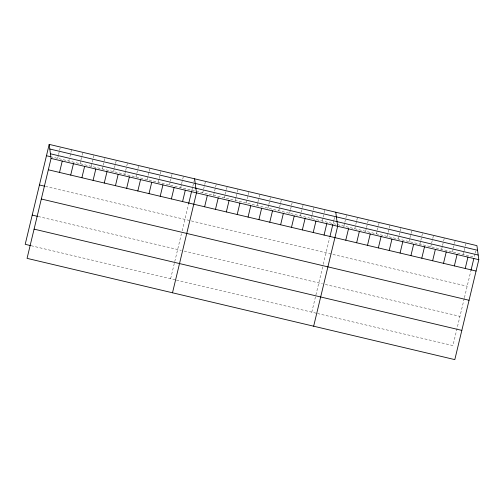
<?xml version="1.0" encoding="UTF-8"?>
<svg xmlns="http://www.w3.org/2000/svg" width="504" height="504" viewBox="0 0 504 504"><rect width="100%" height="100%" fill="white"/><g stroke="black" fill="none" stroke-linecap="round" stroke-linejoin="round"><path stroke-width="0.38" stroke-dasharray="2.52 1.89" d="M57.651 158.388L58.382 155.358M58.559 154.602L60.379 147.029M68.84 161.034L69.206 159.522M69.93 156.492L71.568 149.675M80.029 163.68L80.753 160.656M80.936 159.894L81.843 156.114M82.026 155.352L82.751 152.328M91.211 166.333L93.032 158.76M93.215 158.004L93.939 154.974M102.4 168.979L103.125 165.948M103.307 165.192L105.128 157.62M113.589 171.631L114.313 168.601M114.496 167.845L116.317 160.272M124.778 174.277L125.502 171.247M125.685 170.491L126.592 166.704M126.775 165.948L127.499 162.918M135.96 176.923L136.691 173.899M136.874 173.137L137.781 169.35M137.964 168.594L138.688 165.57M147.149 179.575L148.97 172.003M149.146 171.247L149.877 168.216M158.338 182.221L159.062 179.191M159.245 178.435L160.152 174.649M160.335 173.893L161.06 170.862M169.52 184.867L170.251 181.843M170.434 181.081L172.248 173.515M180.709 187.519L181.44 184.489M181.616 183.733L182.53 179.947M182.713 179.191L183.437 176.161M170.629 278.743L181.434 233.736M182.127 230.87L188.477 204.404M191.898 190.166L192.623 187.135M192.805 186.379L193.712 182.593M193.895 181.837L194.443 179.569M202.753 192.736L203.484 189.706M203.666 188.95L204.574 185.163M204.756 184.407L205.481 181.377M213.614 195.306L215.428 187.734M215.611 186.978L216.342 183.947M224.469 197.877L225.2 194.846M225.382 194.09L226.29 190.304M226.472 189.548L227.197 186.518M235.33 200.447L236.055 197.417M236.237 196.661L237.145 192.874M237.327 192.118L238.058 189.088M246.185 203.018L248.006 195.445M248.189 194.689L248.913 191.659M257.046 205.588L257.771 202.558M257.954 201.802L258.861 198.015M259.043 197.259L259.774 194.229M267.901 208.158L268.632 205.128M268.815 204.372L270.629 196.799M278.762 210.729L279.487 207.698M279.67 206.942L281.49 199.376M289.617 213.299L290.348 210.275M290.531 209.513L292.345 201.947M300.478 215.869L301.203 212.846M301.386 212.083L302.293 208.297M302.476 207.541L303.206 204.517M311.333 218.44L312.064 215.416M312.247 214.654L313.154 210.867M313.337 210.111L314.061 207.087M322.195 221.01L322.919 217.986M323.102 217.224L324.009 213.438M324.192 212.682L324.923 209.658M311.787 312.159L323.108 265.003M323.278 264.285L329.635 237.825M333.78 220.557L333.049 223.581L51.685 156.971M333.963 219.794L334.87 216.008M343.911 226.151L344.635 223.127M344.818 222.365L345.725 218.578M345.908 217.822L346.639 214.798M354.766 228.722L356.586 221.149M356.769 220.393L357.494 217.369M365.627 231.292L366.351 228.268M366.534 227.506L367.441 223.719M367.624 222.963L368.355 219.939M376.482 233.862L377.212 230.838M377.395 230.076L378.302 226.296M378.485 225.534L379.21 222.51M387.343 236.433L389.157 228.866M389.34 228.104L390.071 225.08M398.198 239.003L398.929 235.979M399.111 235.217L400.926 227.651M409.059 241.573L409.784 238.549M409.966 237.787L411.787 230.221M419.914 244.144L420.645 241.12M420.827 240.358L422.642 232.791M430.775 246.714L431.5 243.69M431.682 242.928L432.589 239.148M432.772 238.386L433.503 235.362M441.63 249.285L442.361 246.261M442.544 245.498L443.451 241.718M443.633 240.956L444.358 237.932M452.491 251.855L453.216 248.831M453.398 248.069L454.306 244.289M454.488 243.526L455.219 240.502M463.346 254.426L464.077 251.401M464.26 250.639L465.167 246.859M465.349 246.097L466.074 243.073M464.26 298.418L452.939 345.574L317.577 313.532M464.436 297.7L470.786 271.24M474.932 253.972L474.207 256.996L333.774 223.751M475.114 253.216L475.663 250.942M45.417 186.379L467.189 286.228M38.184 216.493L181.27 250.368M184.162 251.055L322.421 283.784M325.319 284.47L459.957 316.342M31.166 245.725L175.701 279.941M176.425 280.111L316.852 313.356"/><path stroke-width="0.76" d="M49.19 144.383L51.061 158.426L27.065 258.357L454.81 359.617L478.8 259.686L476.935 245.643L49.19 144.383L25.2 244.314L30.423 245.549M59.516 172.431L62.244 161.072M70.705 175.077L73.433 163.724M81.894 177.729L84.622 166.37M93.082 180.375L95.804 169.016M104.265 183.021L106.993 171.669M115.454 185.674L118.182 174.315M126.643 188.32L129.37 176.967M137.831 190.972L140.553 179.613M149.014 193.618L151.742 182.259M160.203 196.264L162.931 184.911M171.392 198.916L174.119 187.557M182.574 201.562L185.302 190.203M188.66 203.66L191.715 190.915M172.5 292.786L196.491 192.856L194.626 178.807M204.624 206.779L207.352 195.426M215.479 209.355L218.207 197.996M226.34 211.926L229.068 200.567M237.195 214.496L239.923 203.137M248.056 217.067L250.784 205.708M258.911 219.637L261.639 208.278M269.772 222.207L272.5 210.848M280.627 224.778L283.355 213.419M291.488 227.348L294.216 215.989M302.343 229.918L305.071 218.56M313.204 232.489L315.932 221.13M324.059 235.059L326.787 223.7M329.994 236.326L332.873 224.33M313.652 326.201L337.649 226.271L335.777 212.228M345.776 240.2L348.503 228.841M356.637 242.771L359.365 231.412M367.492 245.341L370.219 233.982M378.353 247.911L381.081 236.552M389.208 250.482L391.936 239.123M400.069 253.052L402.797 241.693M410.924 255.623L413.652 244.264M421.785 258.193L424.513 246.834M432.64 260.763L435.368 249.404M443.501 263.334L446.229 251.975M454.356 265.904L457.084 254.545M465.217 268.474L467.945 257.116M470.969 270.49L473.848 258.495M49.808 149.014L477.546 250.274M50.444 153.789L478.183 255.049M46.462 155.736L50.942 156.794M51.061 158.426L478.8 259.686M48.334 169.785L476.072 271.045M39.451 184.968L44.667 186.203M41.315 199.011L469.054 300.271M32.218 215.082L37.441 216.317M34.083 229.131L461.828 330.391"/></g></svg>
